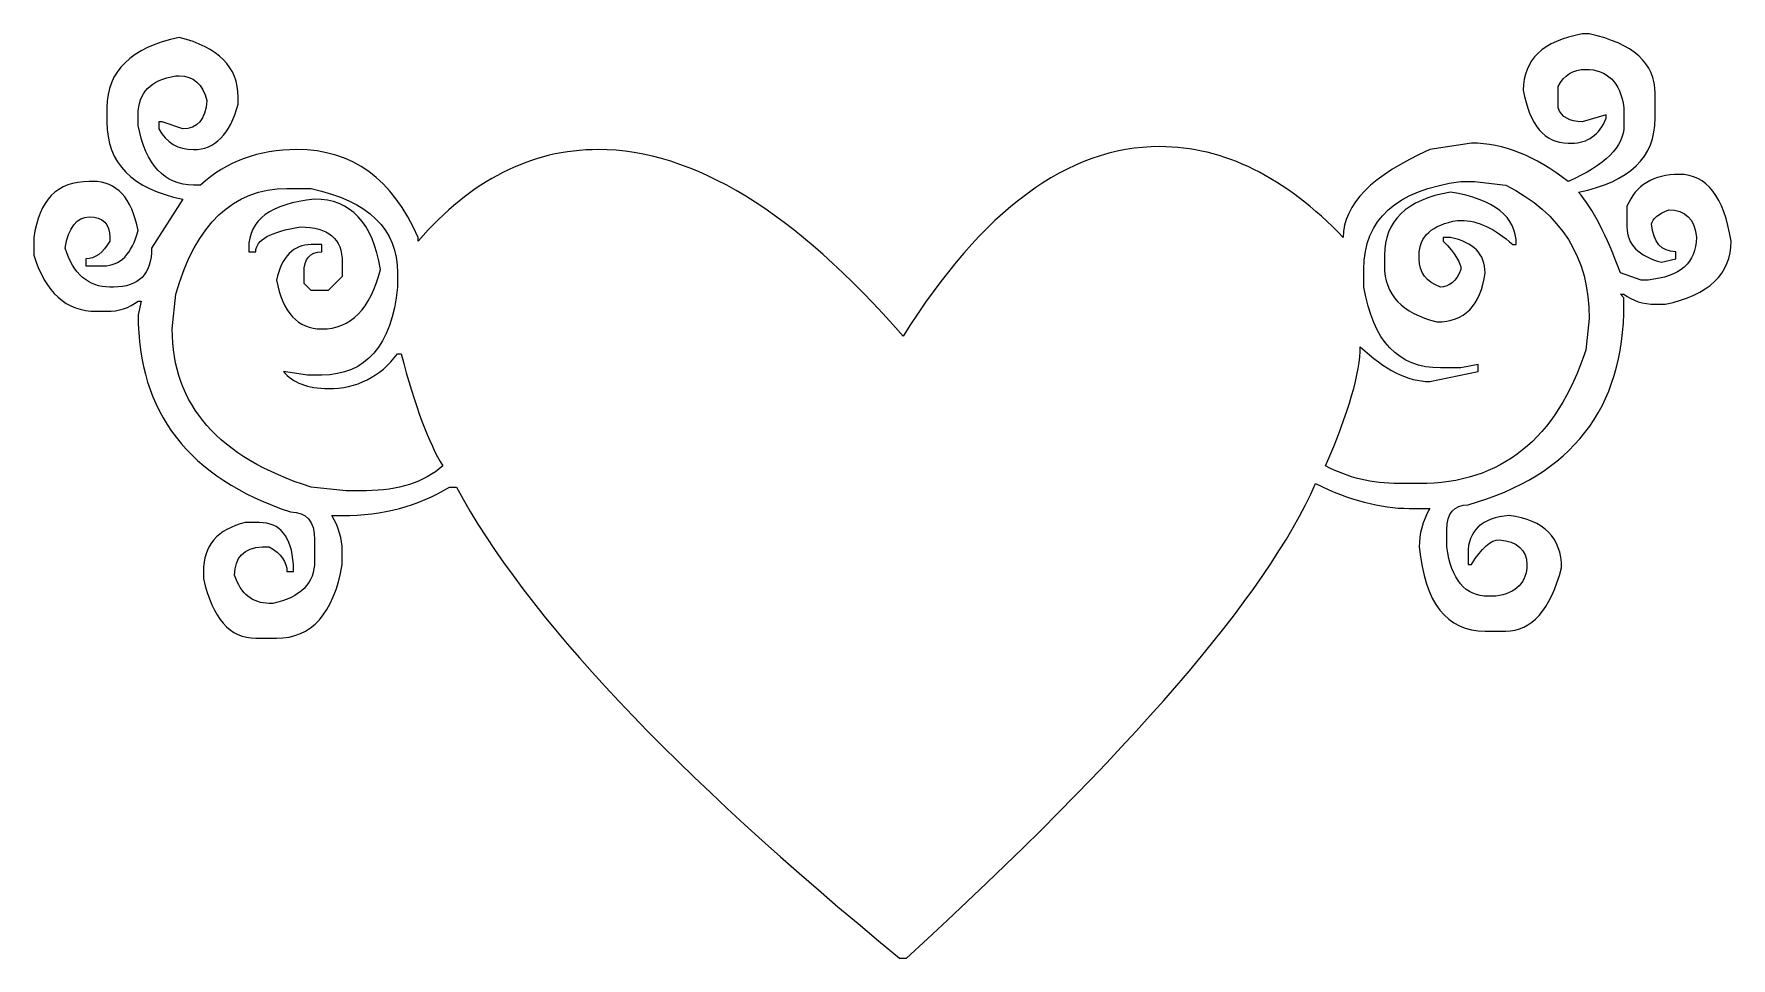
# Model space of a CAD drawing. Header units: centimetres. Extents: x -18.5 to 19.8, y -9.4 to 11.4.
import ezdxf

# ---------------------------------------------------------------- set-up
doc = ezdxf.new("R2010")
doc.units = ezdxf.units.CM
doc.header["$MEASUREMENT"] = 0
doc.layers.add('Layer 1', color=7, linetype='Continuous')

msp = doc.modelspace()

# ---------------------------------------------------------------- linework, layer by layer
at = {"layer": 'Layer 1', "color": 21}
for points, knots in [([(-15.18576, 11.36342), (-14.30159, 11.14172), (-13.85951, 10.69392), (-13.85951, 10.02002), (-13.85951, 10.02002), (-13.85951, 10.02002), (-13.85951, 9.86041), (-13.85951, 9.86041), (-13.85951, 9.86041), (-14.04519, 9.17761), (-14.38117, 8.83621), (-14.86746, 8.83623), (-14.86746, 8.83623), (-15.21229, 8.83621), (-15.47312, 8.99139), (-15.64995, 9.30177), (-15.64995, 9.30177), (-15.64995, 9.30177), (-15.64995, 9.46138), (-15.64995, 9.46138), (-15.64995, 9.46138), (-15.64995, 9.46138), (-15.57037, 9.46138), (-15.57037, 9.46138), (-15.57037, 9.46138), (-15.57037, 9.46138), (-15.10618, 9.30177), (-15.10618, 9.30177), (-15.10618, 9.30177), (-14.77904, 9.30175), (-14.59779, 9.51457), (-14.56242, 9.94022), (-14.56242, 9.94022), (-14.65968, 10.31263), (-14.86746, 10.49884), (-15.18576, 10.49886), (-15.18576, 10.49886), (-15.18576, 10.49886), (-15.26534, 10.49886), (-15.26534, 10.49886), (-15.26534, 10.49886), (-15.83121, 10.41017), (-16.11415, 10.11754), (-16.11414, 9.62099), (-16.11414, 9.62099), (-16.11414, 9.62099), (-16.11414, 9.38157), (-16.11414, 9.38157), (-16.11414, 9.38157), (-15.93731, 8.48595), (-15.52175, 8.03815), (-14.86746, 8.03817), (-14.86746, 8.03817), (-14.86746, 8.03817), (-14.70831, 8.03817), (-14.70831, 8.03817), (-14.70831, 8.03817), (-14.12476, 8.57019), (-13.39974, 8.83621), (-12.53325, 8.83623), (-12.53325, 8.83623), (-11.28658, 8.83621), (-10.37588, 8.1756), (-9.80117, 6.85438), (-9.80117, 6.85438), (-9.80117, 6.85438), (-9.80117, 6.77457), (-9.80117, 6.77457), (-9.80117, 6.77457), (-8.60754, 8.14899), (-7.25477, 8.83621), (-5.74282, 8.83623), (-5.74282, 8.83623), (-3.60315, 8.83621), (-1.31315, 7.43517), (1.12717, 4.63311), (1.12717, 4.63311), (2.91318, 7.47951), (4.84066, 8.90271), (6.90964, 8.90273), (6.90964, 8.90273), (8.35965, 8.90271), (9.73896, 8.21993), (11.04755, 6.85437), (11.04755, 6.85437), (11.04755, 7.59921), (11.69738, 8.25983), (12.99714, 8.83622), (12.99714, 8.83622), (12.99714, 8.83622), (13.93878, 8.98253), (13.93878, 8.98253), (13.93878, 8.98253), (14.65492, 8.98251), (15.37994, 8.69432), (16.11384, 8.11796), (16.11384, 8.11796), (16.95376, 8.4815), (17.37375, 8.9027), (17.37378, 9.38156), (17.37378, 9.38156), (17.37378, 9.38156), (17.37378, 9.78059), (17.37378, 9.78059), (17.37378, 9.78059), (17.28533, 10.35695), (16.99797, 10.64514), (16.51171, 10.64516), (16.51171, 10.64516), (16.22874, 10.64515), (16.02096, 10.51656), (15.88837, 10.25943), (15.88837, 10.25943), (15.88837, 10.25943), (15.88837, 9.78059), (15.88837, 9.78059), (15.88837, 9.78059), (15.96791, 9.56775), (16.14917, 9.46135), (16.43213, 9.46137), (16.43213, 9.46137), (16.43213, 9.46137), (16.97589, 9.62098), (16.97589, 9.62098), (16.97589, 9.62098), (16.97589, 9.62098), (16.97589, 9.54117), (16.97589, 9.54117), (16.97589, 9.54117), (16.8167, 9.16872), (16.55587, 8.98251), (16.1934, 8.98253), (16.1934, 8.98253), (16.1934, 8.98253), (16.11383, 8.98253), (16.11383, 8.98253), (16.11383, 8.98253), (15.58329, 8.98251), (15.24731, 9.38154), (15.10588, 10.17962), (15.10588, 10.17962), (15.10588, 10.86238), (15.54793, 11.28358), (16.43214, 11.44322), (16.43214, 11.44322), (16.43214, 11.44322), (16.59129, 11.44322), (16.59129, 11.44322), (16.59129, 11.44322), (17.58152, 11.23038), (18.07666, 10.78258), (18.07669, 10.09982), (18.07669, 10.09982), (18.07669, 10.09982), (18.07669, 9.54118), (18.07669, 9.54118), (18.07669, 9.54118), (18.07669, 8.6633), (17.50194, 8.10909), (16.35256, 7.87855), (16.35256, 7.87855), (16.67082, 7.5061), (16.98471, 6.89869), (17.2942, 6.05631), (17.2942, 6.05631), (17.2942, 6.05631), (17.75839, 5.8967), (17.75839, 5.8967), (17.75839, 5.8967), (17.75839, 5.8967), (17.91754, 5.8967), (17.91754, 5.8967), (17.91754, 5.8967), (18.64252, 5.96762), (19.00503, 6.28685), (19.00507, 6.85437), (19.00507, 6.85437), (18.96967, 7.27112), (18.76189, 7.4795), (18.38173, 7.47952), (18.38173, 7.47952), (18.14297, 7.38196), (18.01476, 7.27555), (17.99712, 7.1603), (17.99712, 7.1603), (18.03245, 6.74352), (18.2137, 6.53514), (18.54088, 6.53515), (18.54088, 6.53515), (18.54088, 6.53515), (18.54088, 6.37554), (18.54088, 6.37554), (18.54088, 6.37554), (18.54088, 6.37554), (18.22258, 6.29573), (18.22258, 6.29573), (18.22258, 6.29573), (17.70088, 6.43759), (17.44005, 6.70361), (17.44009, 7.09379), (17.44009, 7.09379), (17.44009, 7.09379), (17.44009, 7.55933), (17.44009, 7.55933), (17.44009, 7.55933), (17.64341, 8.03815), (18.03687, 8.27757), (18.62046, 8.27758), (18.62046, 8.27758), (19.23934, 8.27756), (19.62838, 7.77656), (19.78756, 6.77457), (19.78756, 6.77457), (19.78756, 6.0297), (19.29239, 5.5553), (18.30216, 5.35136), (18.30216, 5.35136), (18.30216, 5.35136), (18.0767, 5.35136), (18.0767, 5.35136), (18.0767, 5.35136), (17.80257, 5.35135), (17.56827, 5.42672), (17.37378, 5.57748), (17.37378, 5.57748), (17.37378, 5.57748), (17.29421, 5.57748), (17.29421, 5.57748), (17.29421, 5.57748), (17.29421, 5.57748), (17.37378, 5.49767), (17.37378, 5.49767), (17.37378, 5.49767), (17.37378, 5.49767), (17.37378, 5.35136), (17.37378, 5.35136), (17.37378, 5.35136), (17.37378, 3.0015), (16.20222, 1.49406), (13.8592, 0.82902), (13.8592, 0.82902), (13.54087, 0.82901), (13.38172, 0.6428), (13.38175, 0.27038), (13.38175, 0.27038), (13.38175, 0.27038), (13.38175, -0.11535), (13.38175, -0.11535), (13.38175, -0.11535), (13.47898, -0.86022), (13.79286, -1.23264), (14.32339, -1.23263), (14.32339, -1.23263), (14.32339, -1.23263), (14.48254, -1.23263), (14.48254, -1.23263), (14.48254, -1.23263), (14.95112, -1.1617), (15.18542, -0.92228), (15.18546, -0.51438), (15.18546, -0.51438), (15.18546, -0.1863), (14.97765, -0.00008), (14.56212, 0.04426), (14.56212, 0.04426), (14.37641, 0.04425), (14.16863, -0.14196), (13.93878, -0.51438), (13.93878, -0.51438), (13.93878, -0.51438), (13.8592, -0.51438), (13.8592, -0.51438), (13.8592, -0.51438), (13.8592, -0.51438), (13.8592, -0.27496), (13.8592, -0.27496), (13.8592, -0.27496), (13.8592, 0.2482), (14.16863, 0.53639), (14.78758, 0.58961), (14.78758, 0.58961), (15.57446, 0.48319), (15.96791, 0.0886), (15.96795, -0.59418), (15.96795, -0.59418), (15.71151, -1.54299), (15.29153, -2.0174), (14.70801, -2.01739), (14.70801, -2.01739), (14.70801, -2.01739), (14.24382, -2.01739), (14.24382, -2.01739), (14.24382, -2.01739), (13.3773, -2.0174), (12.88217, -1.38338), (12.75841, -0.11535), (12.75841, -0.11535), (12.75841, 0.1684), (12.83795, 0.45658), (12.99714, 0.74922), (12.99714, 0.74922), (12.99714, 0.74922), (12.53295, 0.74922), (12.53295, 0.74922), (12.53295, 0.74922), (11.88748, 0.74921), (11.18456, 0.93542), (10.4242, 1.30786), (10.4242, 1.30786), (9.3278, -1.19274), (6.25531, -4.75741), (1.20673, -9.38615), (1.20673, -9.38615), (1.20673, -9.38615), (1.04758, -9.38615), (1.04758, -9.38615), (1.04758, -9.38615), (-4.05407, -5.20964), (-7.38297, -1.67158), (-8.9391, 1.22805), (-8.9391, 1.22805), (-8.9391, 1.22805), (-9.09825, 1.22805), (-9.09825, 1.22805), (-9.09825, 1.22805), (-9.79675, 0.80241), (-10.60135, 0.58959), (-11.51203, 0.5896), (-11.51203, 0.5896), (-11.51203, 0.5896), (-11.75076, 0.5896), (-11.75076, 0.5896), (-11.75076, 0.5896), (-11.59162, 0.32357), (-11.51204, 0.06198), (-11.51203, -0.19516), (-11.51203, -0.19516), (-11.51203, -0.19516), (-11.51203, -0.51438), (-11.51203, -0.51438), (-11.51203, -0.51438), (-11.70655, -1.62281), (-12.20169, -2.17701), (-12.99744, -2.17701), (-12.99744, -2.17701), (-12.99744, -2.17701), (-13.46163, -2.17701), (-13.46163, -2.17701), (-13.46163, -2.17701), (-14.04519, -2.17702), (-14.43864, -1.72922), (-14.642, -0.83361), (-14.642, -0.83361), (-14.642, -0.83361), (-14.642, -0.674), (-14.642, -0.674), (-14.642, -0.674), (-14.642, -0.08876), (-14.32812, 0.27923), (-13.70036, 0.42998), (-13.70036, 0.42998), (-13.70036, 0.42998), (-13.38206, 0.42998), (-13.38206, 0.42998), (-13.38206, 0.42998), (-12.91346, 0.42997), (-12.65705, 0.11518), (-12.61283, -0.51439), (-12.61283, -0.51439), (-12.61283, -0.51439), (-12.61283, -0.674), (-12.61283, -0.674), (-12.61283, -0.674), (-12.61283, -0.674), (-12.75872, -0.674), (-12.75872, -0.674), (-12.75872, -0.674), (-12.75873, -0.46119), (-12.89135, -0.27498), (-13.1566, -0.11536), (-13.1566, -0.11536), (-13.1566, -0.11536), (-13.31575, -0.11536), (-13.31575, -0.11536), (-13.31575, -0.11536), (-13.73131, -0.14197), (-13.93909, -0.35479), (-13.93909, -0.75381), (-13.93909, -0.75381), (-13.79763, -1.17945), (-13.5368, -1.39227), (-13.1566, -1.39226), (-13.1566, -1.39226), (-13.1566, -1.39226), (-13.07702, -1.39226), (-13.07702, -1.39226), (-13.07702, -1.39226), (-12.44927, -1.25926), (-12.13539, -0.94003), (-12.13538, -0.43459), (-12.13538, -0.43459), (-12.13538, -0.43459), (-12.13538, 0.04425), (-12.13538, 0.04425), (-12.13538, 0.04425), (-12.13539, 0.46101), (-12.31664, 0.66939), (-12.67914, 0.6694), (-12.67914, 0.6694), (-14.96914, 1.43199), (-16.11414, 2.91283), (-16.11414, 5.11194), (-16.11414, 5.11194), (-16.11414, 5.11194), (-16.04783, 5.41786), (-16.04783, 5.41786), (-16.04783, 5.41786), (-16.04783, 5.41786), (-16.11414, 5.41786), (-16.11414, 5.41786), (-16.11414, 5.41786), (-16.3175, 5.2671), (-16.55181, 5.19173), (-16.81706, 5.19174), (-16.81706, 5.19174), (-16.81706, 5.19174), (-17.05579, 5.19174), (-17.05579, 5.19174), (-17.05579, 5.19174), (-17.7366, 5.19173), (-18.20521, 5.61292), (-18.46162, 6.45534), (-18.46162, 6.45534), (-18.46162, 6.45534), (-18.46162, 6.85437), (-18.46162, 6.85437), (-18.46162, 6.85437), (-18.35552, 7.69675), (-17.93996, 8.11795), (-17.21494, 8.11797), (-17.21494, 8.11797), (-17.21494, 8.11797), (-17.13536, 8.11797), (-17.13536, 8.11797), (-17.13536, 8.11797), (-16.59602, 8.11795), (-16.25561, 7.74996), (-16.11414, 7.01399), (-16.11414, 7.01399), (-16.25561, 6.48193), (-16.51644, 6.21591), (-16.89663, 6.21593), (-16.89663, 6.21593), (-16.89663, 6.21593), (-17.29451, 6.21593), (-17.29451, 6.21593), (-17.29451, 6.21593), (-17.29451, 6.21593), (-17.29451, 6.37554), (-17.29451, 6.37554), (-17.29451, 6.37554), (-17.08231, 6.37553), (-16.90106, 6.50853), (-16.75075, 6.77457), (-16.75075, 6.77457), (-16.75075, 6.77457), (-16.75075, 6.85438), (-16.75075, 6.85438), (-16.75075, 6.85438), (-16.75075, 7.16472), (-16.90548, 7.3199), (-17.21494, 7.31992), (-17.21494, 7.31992), (-17.49788, 7.3199), (-17.67913, 7.08492), (-17.7587, 6.61497), (-17.7587, 6.61497), (-17.57303, 6.02971), (-17.23704, 5.73709), (-16.75075, 5.7371), (-16.75075, 5.7371), (-16.75075, 5.7371), (-16.67117, 5.7371), (-16.67117, 5.7371), (-16.67117, 5.7371), (-16.09646, 5.73709), (-15.80911, 6.02971), (-15.8091, 6.61497), (-15.8091, 6.61497), (-15.8091, 6.61497), (-15.10618, 7.71895), (-15.10618, 7.71895), (-15.10618, 7.71895), (-16.24676, 7.94948), (-16.81705, 8.53029), (-16.81705, 9.46137), (-16.81705, 9.46137), (-16.81705, 9.46137), (-16.81705, 9.78059), (-16.81705, 9.78059), (-16.81705, 9.78059), (-16.81705, 10.60523), (-16.27329, 11.13284), (-15.18576, 11.36341), (-15.18576, 11.36341), (-15.18576, 11.36341), (-15.18576, 11.36342), (-15.18576, 11.36342)], [0, 0, 0, 0, 0.0078125, 0.0078125, 0.0078125, 0.0078125, 0.015625, 0.015625, 0.015625, 0.015625, 0.0234375, 0.0234375, 0.0234375, 0.0234375, 0.03125, 0.03125, 0.03125, 0.03125, 0.0390625, 0.0390625, 0.0390625, 0.0390625, 0.046875, 0.046875, 0.046875, 0.046875, 0.0546875, 0.0546875, 0.0546875, 0.0546875, 0.0625, 0.0625, 0.0625, 0.0625, 0.0703125, 0.0703125, 0.0703125, 0.0703125, 0.078125, 0.078125, 0.078125, 0.078125, 0.0859375, 0.0859375, 0.0859375, 0.0859375, 0.09375, 0.09375, 0.09375, 0.09375, 0.1015625, 0.1015625, 0.1015625, 0.1015625, 0.109375, 0.109375, 0.109375, 0.109375, 0.1171875, 0.1171875, 0.1171875, 0.1171875, 0.125, 0.125, 0.125, 0.125, 0.1328125, 0.1328125, 0.1328125, 0.1328125, 0.140625, 0.140625, 0.140625, 0.140625, 0.1484375, 0.1484375, 0.1484375, 0.1484375, 0.15625, 0.15625, 0.15625, 0.15625, 0.1640625, 0.1640625, 0.1640625, 0.1640625, 0.171875, 0.171875, 0.171875, 0.171875, 0.1796875, 0.1796875, 0.1796875, 0.1796875, 0.1875, 0.1875, 0.1875, 0.1875, 0.1953125, 0.1953125, 0.1953125, 0.1953125, 0.203125, 0.203125, 0.203125, 0.203125, 0.2109375, 0.2109375, 0.2109375, 0.2109375, 0.21875, 0.21875, 0.21875, 0.21875, 0.2265625, 0.2265625, 0.2265625, 0.2265625, 0.234375, 0.234375, 0.234375, 0.234375, 0.2421875, 0.2421875, 0.2421875, 0.2421875, 0.25, 0.25, 0.25, 0.25, 0.2578125, 0.2578125, 0.2578125, 0.2578125, 0.265625, 0.265625, 0.265625, 0.265625, 0.2734375, 0.2734375, 0.2734375, 0.2734375, 0.28125, 0.28125, 0.28125, 0.28125, 0.2890625, 0.2890625, 0.2890625, 0.2890625, 0.296875, 0.296875, 0.296875, 0.296875, 0.3046875, 0.3046875, 0.3046875, 0.3046875, 0.3125, 0.3125, 0.3125, 0.3125, 0.3203125, 0.3203125, 0.3203125, 0.3203125, 0.328125, 0.328125, 0.328125, 0.328125, 0.3359375, 0.3359375, 0.3359375, 0.3359375, 0.34375, 0.34375, 0.34375, 0.34375, 0.3515625, 0.3515625, 0.3515625, 0.3515625, 0.359375, 0.359375, 0.359375, 0.359375, 0.3671875, 0.3671875, 0.3671875, 0.3671875, 0.375, 0.375, 0.375, 0.375, 0.3828125, 0.3828125, 0.3828125, 0.3828125, 0.390625, 0.390625, 0.390625, 0.390625, 0.3984375, 0.3984375, 0.3984375, 0.3984375, 0.40625, 0.40625, 0.40625, 0.40625, 0.4140625, 0.4140625, 0.4140625, 0.4140625, 0.421875, 0.421875, 0.421875, 0.421875, 0.4296875, 0.4296875, 0.4296875, 0.4296875, 0.4375, 0.4375, 0.4375, 0.4375, 0.4453125, 0.4453125, 0.4453125, 0.4453125, 0.453125, 0.453125, 0.453125, 0.453125, 0.4609375, 0.4609375, 0.4609375, 0.4609375, 0.46875, 0.46875, 0.46875, 0.46875, 0.4765625, 0.4765625, 0.4765625, 0.4765625, 0.484375, 0.484375, 0.484375, 0.484375, 0.4921875, 0.4921875, 0.4921875, 0.4921875, 0.5, 0.5, 0.5, 0.5, 0.5078125, 0.5078125, 0.5078125, 0.5078125, 0.515625, 0.515625, 0.515625, 0.515625, 0.5234375, 0.5234375, 0.5234375, 0.5234375, 0.53125, 0.53125, 0.53125, 0.53125, 0.5390625, 0.5390625, 0.5390625, 0.5390625, 0.546875, 0.546875, 0.546875, 0.546875, 0.5546875, 0.5546875, 0.5546875, 0.5546875, 0.5625, 0.5625, 0.5625, 0.5625, 0.5703125, 0.5703125, 0.5703125, 0.5703125, 0.578125, 0.578125, 0.578125, 0.578125, 0.5859375, 0.5859375, 0.5859375, 0.5859375, 0.59375, 0.59375, 0.59375, 0.59375, 0.6015625, 0.6015625, 0.6015625, 0.6015625, 0.609375, 0.609375, 0.609375, 0.609375, 0.6171875, 0.6171875, 0.6171875, 0.6171875, 0.625, 0.625, 0.625, 0.625, 0.6328125, 0.6328125, 0.6328125, 0.6328125, 0.640625, 0.640625, 0.640625, 0.640625, 0.6484375, 0.6484375, 0.6484375, 0.6484375, 0.65625, 0.65625, 0.65625, 0.65625, 0.6640625, 0.6640625, 0.6640625, 0.6640625, 0.671875, 0.671875, 0.671875, 0.671875, 0.6796875, 0.6796875, 0.6796875, 0.6796875, 0.6875, 0.6875, 0.6875, 0.6875, 0.6953125, 0.6953125, 0.6953125, 0.6953125, 0.703125, 0.703125, 0.703125, 0.703125, 0.7109375, 0.7109375, 0.7109375, 0.7109375, 0.71875, 0.71875, 0.71875, 0.71875, 0.7265625, 0.7265625, 0.7265625, 0.7265625, 0.734375, 0.734375, 0.734375, 0.734375, 0.7421875, 0.7421875, 0.7421875, 0.7421875, 0.75, 0.75, 0.75, 0.75, 0.7578125, 0.7578125, 0.7578125, 0.7578125, 0.765625, 0.765625, 0.765625, 0.765625, 0.7734375, 0.7734375, 0.7734375, 0.7734375, 0.78125, 0.78125, 0.78125, 0.78125, 0.7890625, 0.7890625, 0.7890625, 0.7890625, 0.796875, 0.796875, 0.796875, 0.796875, 0.8046875, 0.8046875, 0.8046875, 0.8046875, 0.8125, 0.8125, 0.8125, 0.8125, 0.8203125, 0.8203125, 0.8203125, 0.8203125, 0.828125, 0.828125, 0.828125, 0.828125, 0.8359375, 0.8359375, 0.8359375, 0.8359375, 0.84375, 0.84375, 0.84375, 0.84375, 0.8515625, 0.8515625, 0.8515625, 0.8515625, 0.859375, 0.859375, 0.859375, 0.859375, 0.8671875, 0.8671875, 0.8671875, 0.8671875, 0.875, 0.875, 0.875, 0.875, 0.8828125, 0.8828125, 0.8828125, 0.8828125, 0.890625, 0.890625, 0.890625, 0.890625, 0.8984375, 0.8984375, 0.8984375, 0.8984375, 0.90625, 0.90625, 0.90625, 0.90625, 0.9140625, 0.9140625, 0.9140625, 0.9140625, 0.921875, 0.921875, 0.921875, 0.921875, 0.9296875, 0.9296875, 0.9296875, 0.9296875, 0.9375, 0.9375, 0.9375, 0.9375, 0.9453125, 0.9453125, 0.9453125, 0.9453125, 0.953125, 0.953125, 0.953125, 0.953125, 0.9609375, 0.9609375, 0.9609375, 0.9609375, 0.96875, 0.96875, 0.96875, 0.96875, 0.9765625, 0.9765625, 0.9765625, 0.9765625, 0.984375, 0.984375, 0.984375, 0.984375, 1, 1, 1, 1]), ([(11.51175, 6.13612), (11.51175, 6.13612), (11.51175, 5.73709), (11.51175, 5.73709), (11.51175, 5.73709), (11.71508, 4.52225), (12.28979, 3.91484), (13.23588, 3.91485), (13.23588, 3.91485), (13.23588, 3.91485), (13.70007, 3.91485), (13.70007, 3.91485), (13.70007, 3.91485), (13.70007, 3.91485), (14.08468, 3.99466), (14.08468, 3.99466), (14.08468, 3.99466), (14.08468, 3.99466), (14.08468, 3.83505), (14.08468, 3.83505), (14.08468, 3.83505), (14.08468, 3.83505), (12.99715, 3.60893), (12.99715, 3.60893), (12.99715, 3.60893), (12.50198, 3.60892), (11.98032, 3.8705), (11.43217, 4.39369), (11.43217, 4.39369), (11.43217, 3.8173), (11.17131, 2.9217), (10.64968, 1.70689), (10.64968, 1.70689), (11.15363, 1.44086), (11.70181, 1.30785), (12.29424, 1.30786), (12.29424, 1.30786), (12.29424, 1.30786), (12.75843, 1.30786), (12.75843, 1.30786), (12.75843, 1.30786), (14.60631, 1.30785), (15.85741, 2.30986), (16.51173, 4.31389), (16.51173, 4.31389), (16.51173, 4.31389), (16.59131, 5.03214), (16.59131, 5.03214), (16.59131, 5.03214), (16.59131, 6.39769), (15.96352, 7.3997), (14.70803, 8.03817), (14.70803, 8.03817), (14.70803, 8.03817), (14.00511, 8.11798), (14.00511, 8.11798), (14.00511, 8.11798), (14.00511, 8.11798), (13.70007, 8.11798), (13.70007, 8.11798), (13.70007, 8.11798), (12.24116, 7.92287), (11.51172, 7.26226), (11.51175, 6.13612)], [0, 0, 0, 0, 0.05882353, 0.05882353, 0.05882353, 0.05882353, 0.11764706, 0.11764706, 0.11764706, 0.11764706, 0.17647059, 0.17647059, 0.17647059, 0.17647059, 0.23529412, 0.23529412, 0.23529412, 0.23529412, 0.29411765, 0.29411765, 0.29411765, 0.29411765, 0.35294118, 0.35294118, 0.35294118, 0.35294118, 0.41176471, 0.41176471, 0.41176471, 0.41176471, 0.47058824, 0.47058824, 0.47058824, 0.47058824, 0.52941176, 0.52941176, 0.52941176, 0.52941176, 0.58823529, 0.58823529, 0.58823529, 0.58823529, 0.64705882, 0.64705882, 0.64705882, 0.64705882, 0.70588235, 0.70588235, 0.70588235, 0.70588235, 0.76470588, 0.76470588, 0.76470588, 0.76470588, 0.82352941, 0.82352941, 0.82352941, 0.82352941, 0.88235294, 0.88235294, 0.88235294, 0.88235294, 1, 1, 1, 1]), ([(-15.34491, 4.79272), (-15.34491, 3.08131), (-14.30159, 1.89309), (-12.21495, 1.22805), (-12.21495, 1.22805), (-12.21495, 1.22805), (-11.43246, 1.14824), (-11.43246, 1.14824), (-11.43246, 1.14824), (-11.43246, 1.14824), (-10.96827, 1.14824), (-10.96827, 1.14824), (-10.96827, 1.14824), (-10.2521, 1.14823), (-9.67739, 1.33444), (-9.24414, 1.70688), (-9.24414, 1.70688), (-9.56245, 2.21231), (-9.87633, 3.0547), (-10.18578, 4.23407), (-10.18578, 4.23407), (-10.18578, 4.23407), (-10.26536, 4.23407), (-10.26536, 4.23407), (-10.26536, 4.23407), (-10.66324, 3.71088), (-11.1849, 3.4493), (-11.83034, 3.44931), (-11.83034, 3.44931), (-12.29011, 3.4493), (-12.6261, 3.57787), (-12.83829, 3.83504), (-12.83829, 3.83504), (-12.83829, 3.83504), (-12.29453, 3.75523), (-12.29453, 3.75523), (-12.29453, 3.75523), (-12.29453, 3.75523), (-11.97623, 3.75523), (-11.97623, 3.75523), (-11.97623, 3.75523), (-10.97713, 3.75522), (-10.40684, 4.41583), (-10.26536, 5.73708), (-10.26536, 5.73708), (-10.26536, 5.73708), (-10.26536, 6.0563), (-10.26536, 6.0563), (-10.26536, 6.0563), (-10.26537, 7.04056), (-10.91523, 7.67457), (-12.21495, 7.95834), (-12.21495, 7.95834), (-12.21495, 7.95834), (-12.75871, 7.95834), (-12.75871, 7.95834), (-12.75871, 7.95834), (-13.97003, 7.95832), (-14.80557, 7.1647), (-15.26533, 5.57746), (-15.26533, 5.57746), (-15.26533, 5.57746), (-15.34491, 4.79272), (-15.34491, 4.79272)], [0, 0, 0, 0, 0.05882353, 0.05882353, 0.05882353, 0.05882353, 0.11764706, 0.11764706, 0.11764706, 0.11764706, 0.17647059, 0.17647059, 0.17647059, 0.17647059, 0.23529412, 0.23529412, 0.23529412, 0.23529412, 0.29411765, 0.29411765, 0.29411765, 0.29411765, 0.35294118, 0.35294118, 0.35294118, 0.35294118, 0.41176471, 0.41176471, 0.41176471, 0.41176471, 0.47058824, 0.47058824, 0.47058824, 0.47058824, 0.52941176, 0.52941176, 0.52941176, 0.52941176, 0.58823529, 0.58823529, 0.58823529, 0.58823529, 0.64705882, 0.64705882, 0.64705882, 0.64705882, 0.70588235, 0.70588235, 0.70588235, 0.70588235, 0.76470588, 0.76470588, 0.76470588, 0.76470588, 0.82352941, 0.82352941, 0.82352941, 0.82352941, 0.88235294, 0.88235294, 0.88235294, 0.88235294, 1, 1, 1, 1]), ([(-12.13537, 7.71894), (-11.32194, 7.71892), (-10.82681, 7.19132), (-10.64996, 6.13612), (-10.64996, 6.13612), (-10.87985, 5.2405), (-11.32194, 4.7927), (-11.97621, 4.79272), (-11.97621, 4.79272), (-12.51556, 4.79271), (-12.85596, 5.1607), (-12.99743, 5.8967), (-12.99743, 5.8967), (-12.87365, 6.42872), (-12.61282, 6.69474), (-12.21494, 6.69476), (-12.21494, 6.69476), (-12.21494, 6.69476), (-11.97621, 6.69476), (-11.97621, 6.69476), (-11.97621, 6.69476), (-11.97621, 6.69476), (-11.97621, 6.53515), (-11.97621, 6.53515), (-11.97621, 6.53515), (-12.24147, 6.53514), (-12.37409, 6.37552), (-12.37409, 6.05631), (-12.37409, 6.05631), (-12.37409, 6.05631), (-12.37409, 5.81689), (-12.37409, 5.81689), (-12.37409, 5.81689), (-12.37409, 5.81689), (-12.21494, 5.65728), (-12.21494, 5.65728), (-12.21494, 5.65728), (-12.21494, 5.65728), (-11.83033, 5.65728), (-11.83033, 5.65728), (-11.83033, 5.65728), (-11.83033, 5.65728), (-11.51203, 5.9765), (-11.51203, 5.9765), (-11.51203, 5.9765), (-11.51203, 5.9765), (-11.51203, 6.29572), (-11.51203, 6.29572), (-11.51203, 6.29572), (-11.51204, 6.82774), (-11.82592, 7.09376), (-12.45367, 7.09378), (-12.45367, 7.09378), (-13.12564, 6.98736), (-13.46163, 6.80114), (-13.46162, 6.53514), (-13.46162, 6.53514), (-13.46162, 6.53514), (-13.62077, 6.53514), (-13.62077, 6.53514), (-13.62077, 6.53514), (-13.62077, 6.53514), (-13.62077, 6.61495), (-13.62077, 6.61495), (-13.62077, 6.61495), (-13.62077, 7.25338), (-13.12564, 7.62138), (-12.13536, 7.71893), (-12.13536, 7.71893), (-12.13536, 7.71893), (-12.13537, 7.71894), (-12.13537, 7.71894)], [0, 0, 0, 0, 0.05263158, 0.05263158, 0.05263158, 0.05263158, 0.10526316, 0.10526316, 0.10526316, 0.10526316, 0.15789474, 0.15789474, 0.15789474, 0.15789474, 0.21052632, 0.21052632, 0.21052632, 0.21052632, 0.26315789, 0.26315789, 0.26315789, 0.26315789, 0.31578947, 0.31578947, 0.31578947, 0.31578947, 0.36842105, 0.36842105, 0.36842105, 0.36842105, 0.42105263, 0.42105263, 0.42105263, 0.42105263, 0.47368421, 0.47368421, 0.47368421, 0.47368421, 0.52631579, 0.52631579, 0.52631579, 0.52631579, 0.57894737, 0.57894737, 0.57894737, 0.57894737, 0.63157895, 0.63157895, 0.63157895, 0.63157895, 0.68421053, 0.68421053, 0.68421053, 0.68421053, 0.73684211, 0.73684211, 0.73684211, 0.73684211, 0.78947368, 0.78947368, 0.78947368, 0.78947368, 0.84210526, 0.84210526, 0.84210526, 0.84210526, 0.89473684, 0.89473684, 0.89473684, 0.89473684, 1, 1, 1, 1]), ([(13.46134, 7.87855), (14.45158, 7.71892), (14.94671, 7.32432), (14.94675, 6.69476), (14.94675, 6.69476), (14.94675, 6.69476), (14.86717, 6.69476), (14.86717, 6.69476), (14.86717, 6.69476), (14.46926, 7.0583), (14.08023, 7.24008), (13.70007, 7.2401), (13.70007, 7.2401), (13.70007, 7.2401), (13.6205, 7.2401), (13.6205, 7.2401), (13.6205, 7.2401), (13.04576, 7.14254), (12.7584, 6.88096), (12.75843, 6.45534), (12.75843, 6.45534), (12.75843, 6.45534), (12.75843, 6.37553), (12.75843, 6.37553), (12.75843, 6.37553), (12.75843, 6.06516), (12.91755, 5.85234), (13.23588, 5.73708), (13.23588, 5.73708), (13.43921, 5.73707), (13.59394, 5.87007), (13.70007, 6.13611), (13.70007, 6.13611), (13.70007, 6.27797), (13.56741, 6.49079), (13.30219, 6.77456), (13.30219, 6.77456), (13.30219, 6.77456), (13.30219, 6.85437), (13.30219, 6.85437), (13.30219, 6.85437), (13.30219, 6.85437), (13.46134, 6.85437), (13.46134, 6.85437), (13.46134, 6.85437), (13.98297, 6.74795), (14.2438, 6.48193), (14.24383, 6.05631), (14.24383, 6.05631), (14.14654, 5.32031), (13.78403, 4.95231), (13.1563, 4.95233), (13.1563, 4.95233), (12.36936, 5.1474), (11.9759, 5.5686), (11.97593, 6.21593), (11.97593, 6.21593), (11.97593, 6.21593), (11.97593, 6.45535), (11.97593, 6.45535), (11.97593, 6.45535), (11.97593, 7.22679), (12.47103, 7.70119), (13.46133, 7.87856), (13.46133, 7.87856), (13.46133, 7.87856), (13.46134, 7.87855), (13.46134, 7.87855)], [0, 0, 0, 0, 0.05555556, 0.05555556, 0.05555556, 0.05555556, 0.11111111, 0.11111111, 0.11111111, 0.11111111, 0.16666667, 0.16666667, 0.16666667, 0.16666667, 0.22222222, 0.22222222, 0.22222222, 0.22222222, 0.27777778, 0.27777778, 0.27777778, 0.27777778, 0.33333333, 0.33333333, 0.33333333, 0.33333333, 0.38888889, 0.38888889, 0.38888889, 0.38888889, 0.44444444, 0.44444444, 0.44444444, 0.44444444, 0.5, 0.5, 0.5, 0.5, 0.55555556, 0.55555556, 0.55555556, 0.55555556, 0.61111111, 0.61111111, 0.61111111, 0.61111111, 0.66666667, 0.66666667, 0.66666667, 0.66666667, 0.72222222, 0.72222222, 0.72222222, 0.72222222, 0.77777778, 0.77777778, 0.77777778, 0.77777778, 0.83333333, 0.83333333, 0.83333333, 0.83333333, 0.88888889, 0.88888889, 0.88888889, 0.88888889, 1, 1, 1, 1])]:
    msp.add_open_spline(points, degree=3, knots=knots, dxfattribs=at)

doc.saveas('drawing.dxf')
